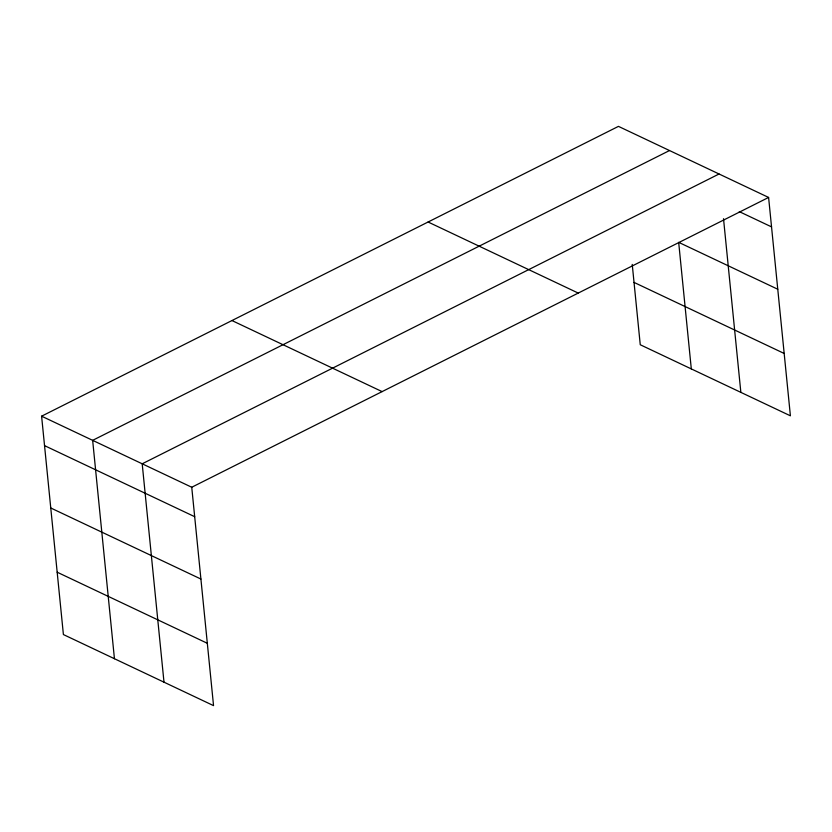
<?xml version="1.0" encoding="UTF-8"?>
<svg xmlns="http://www.w3.org/2000/svg" width="832" height="832" viewBox="0 0 832 832"><rect width="100%" height="100%" fill="white"/><g stroke="black" fill="none" stroke-linecap="round" stroke-linejoin="round"><path stroke-width="1.25" d="M41.6 416.187L191.745 487.25L213.543 705.63L63.398 634.556L41.6 416.187L618.457 126.37L768.602 197.444L790.4 415.813L640.255 344.75L632.237 264.41M669.51 150.54L92.654 440.346L114.442 658.726M719.056 173.992L142.199 463.798L163.998 682.178M191.745 487.25L768.602 197.444M739.284 211.619L771.545 226.886M777.764 289.234L678.673 242.33L691.309 368.909M634.036 282.402L784.181 353.465M428.095 222.009L578.24 293.082M231.962 320.549L382.106 391.612M44.543 445.63L194.688 516.693M50.762 507.978L200.907 579.041M57.169 572.208L207.314 643.282M723.518 218.702L740.854 392.361"/></g></svg>
